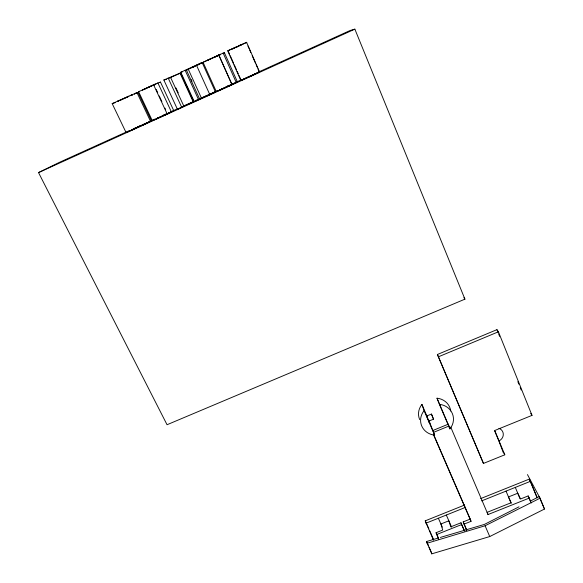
<?xml version="1.0" encoding="UTF-8"?>
<svg xmlns="http://www.w3.org/2000/svg" width="583" height="583" viewBox="0 0 583 583"><rect width="100%" height="100%" fill="white"/><g stroke="black" fill="none" stroke-linecap="round" stroke-linejoin="round"><path stroke-width="0.87" d="M224.433 52.769L237.419 81.963L231.99 84.586L218.742 54.889L224.433 52.769L223.325 53.425M135.744 128.238L126.11 132.603L112.176 103.606L136.976 92.639L150.56 121.388L141.443 125.644M248.198 77.087L259.515 71.877L246.769 42.741L246.296 42.836M162.89 115.893L152.294 120.674L138.608 91.684L155.523 84.156M160.463 82.065L153.526 84.703L167.197 113.969L173.821 110.785L160.463 82.065L159.596 82.553M137.26 92.792L138.062 92.537L151.434 120.856L145.597 123.589L147.222 122.86M152.294 120.674L158.059 117.977M239.307 45.773L242.324 44.301L227.713 50.83L240.888 80.541L246.339 77.969M231.99 84.586L218.742 54.889M220.185 54.751L219.456 55.137M198.584 99.737L215.491 92.07L202.126 62.483L180.788 72.241L194.292 101.682L198.584 99.737L185.117 70.266M194.292 101.682L197.258 100.072M180.023 73.159L180.57 73.028L193.716 101.704L193.243 101.967L180.023 73.159L163.845 79.988L177.458 109.32L186.662 104.925M136.976 92.639L134.491 93.885M184.315 106.004L184.753 105.771L181.277 107.345M177.458 109.32L180.577 107.666M167.197 113.969L167.569 113.78L164.18 115.332M168.99 113.029L161.863 116.396M156.368 118.692L164.69 114.866M143.163 89.6L149.233 86.758M155.632 84.309L156.047 84.098M132.217 94.81L130.403 95.699M126.11 132.603L147.375 122.649M131.241 130.242L146.02 123.465L134.862 128.595M134.003 128.836L135.642 127.998M519.016 506.824L484.342 524.438L440.347 537.439M530.304 501.096L539.18 496.585L544.478 509.046L489.735 536.557L431.748 553.85L426.545 541.52L438.62 537.949M234.177 48.287L233.47 48.68L233.943 48.506M426.996 543.276L485.092 525.757L540.04 498.203L527.462 474.584M192.572 67.234L202.126 62.483M221.351 89.323L220.935 89.527L221.904 89.119M259.078 71.796L350.215 30.462L354.858 29.15L464.928 299.159L167.044 424.73L38.522 172.59L59.4 162.358L128.996 130.796M244.459 43.492L246.798 42.267L238.622 45.787M231.699 49.315L238.717 46.05M153.14 85.482L155.005 84.615M216.847 56.362L218.778 55.465M242.266 44.519L243.891 43.761M158.336 117.89L156.798 118.611L158.911 117.693M236.887 47.019L238.994 46.042M239.817 45.663L241.449 44.906M201.609 63.379L203.248 62.665L216.257 91.487L198.001 99.671M246.82 77.67L247.964 77.138M236.581 46.822L227.713 50.83M180.57 73.028L171.052 77.284L171.548 77.16M222.291 88.886L223.624 88.273M230.693 85.162L232.18 84.477M128.238 96.705L123.312 98.964M185.591 105.45L192.04 102.462M221.729 89.097L216.49 91.546L225.432 87.53M228.9 85.985L232.909 84.047L229.032 85.803M246.325 77.852L241.996 79.878L244.7 78.705M119.719 100.604L121.876 99.62M168.749 78.435L170.848 77.481M201.747 63.358L203.248 62.665M142.762 124.857L146.712 123.02L143.352 124.507M156.608 118.575L161.345 116.513M187.325 104.648L193.716 101.704M223.136 88.397L219.638 89.993L233.193 83.872L227.414 86.452M222.524 88.733L228.274 86.153M229.185 85.818L223.588 88.405M213.793 57.6L216.169 56.522M216.723 56.172L220.126 54.722M150.523 86.524L154.743 84.513M138.885 126.81L142.041 125.185M160.463 116.877L169.617 112.694L168.37 113.24M247.964 77.102L251.82 75.353M249.327 76.73L259.77 71.92L254.363 74.311M212.868 57.921L215.943 56.529M147.805 87.654L151.638 85.92M147.659 87.814L149.736 86.882M133.143 128.916L135.628 127.786M137.282 127.036L140.598 125.534M148.884 121.774L154.684 119.143M162.97 115.383L166.286 113.882M170.425 112.002L177.881 108.62M184.512 105.618L194.452 101.107M196.114 100.356L198.599 99.227M200.253 98.476L206.054 95.845M207.708 95.095L210.193 93.965M211.855 93.214L217.656 90.584M225.934 86.831L229.25 85.322M233.397 83.449L240.852 80.06M227.713 86.284L233.674 83.588M251.557 75.506L259.515 71.877M164.151 115.142L168.924 112.949M211.024 93.856L216.257 91.487M159.589 117.387L160.937 116.775M38.522 172.59L354.858 29.15M244.569 78.843L246.157 78.129M247.156 77.597L251.696 75.55M145.349 88.856L146.974 88.128M240.888 80.541L255.332 73.939L253.474 74.755M211.024 58.847L203.241 62.184L218.968 54.86M170.513 112.235L173.821 110.785M128.916 96.1L117.394 101.325L118.947 100.844M235.117 82.939L237.419 81.963M148.038 122.496L150.56 121.388M150.494 86.102L153.934 84.593L153.526 84.703M142.274 90.219L144.54 89.221M204.997 96.691L215.491 92.07M210.478 58.992L207.716 60.144L219.849 54.758M144.759 89.01L146.158 88.39M150.246 121.366L151.434 120.856M192.594 67.271L195.873 65.857M197.513 65.15L199.969 64.086M194.802 66.447L186.837 69.88L188.404 69.53M134.25 94.067L135.999 93.309M130.184 95.546L132.377 94.701M131.671 95.291L132.399 94.985M437.425 354.486L496.935 329.665L498.414 331.793L532.009 415.38L494.727 430.516L504.791 454.798L483.46 463.427L437.425 354.486L483.46 463.427M438.46 356.789L498.414 331.793M428.192 419.228L429.846 423.404L426.705 415.992L431.464 414.054L433.519 419.17L428.767 421.123L429.394 422.945M432.834 430.509L448.48 424.096M433.482 432.382L449.209 425.947M503.297 452.612L498.844 440.945L500.221 440.18A7.462 6.85 -20 0 0 503.26 433.723A7.462 6.85 -20 0 0 498.939 428.323M433.49 540.244L425.247 520.823L464.717 504.995M480.676 498.596L529.379 479.066L537.358 497.86M425.889 523.228L465.664 507.29M481.645 500.884L530.559 481.281M438.707 539.348L436.062 532.724L442.716 530.071L440.908 523.979L448.852 520.801L450.761 526.857L460.985 522.776L464.469 530.763M466.772 530.566L463.201 521.887L470.219 519.089L433.81 435.005M529.255 498.093L528.162 495.944L520.553 498.982L517.748 493.233L508.485 496.942L511.167 502.728L487.126 512.333L488.022 514.549L529.255 498.093L531.266 502.976M436.58 534.56L461.598 524.576L460.985 522.776M463.981 524.146L471.035 521.333L470.219 519.089M139.41 91.429L138.608 91.684M112.176 103.606L115.354 102.608M163.845 79.988L166.476 79.303M180.788 72.241L182.479 71.847M426.705 415.992L427.419 417.443M463.944 297.651L464.928 299.159M530.741 413.369L532.009 415.38M503.311 451.854L504.791 454.798M156.208 89.454L157.723 92.697M159.239 95.94L161.885 101.617M164.916 108.103L165.674 109.721M157.804 82.75L171.453 112.045M175.979 87.953L178.252 92.872M170.579 77.401L183.893 106.23M168.159 78.013L181.736 107.374M188.243 69.173L201.521 98.287M191.253 79.558L191.996 81.168M186.371 69.982L199.685 99.139M196.427 65.092L209.829 94.643M426.545 541.52L428.367 545.571M429.095 547.197L431.282 552.065M223.078 52.907L236.304 82.633M436.062 532.724L438.19 537.497M425.247 520.823L428.848 528.89M429.569 530.501L433.533 539.377M228.434 51.625L229.527 54.088M230.256 55.728L233.535 63.117M234.264 64.764L236.443 69.69M237.172 71.33L238.265 73.793M238.994 75.433L241.18 80.359M438.365 518.229L442.3 527.127M446.316 515.044L451.621 527.105M247.943 45.984L249.014 48.425M249.721 50.051L250.792 52.492M252.213 55.742L255.42 63.059M256.126 64.684L257.198 67.125M257.905 68.75L259.333 72.001M463.201 521.887L466.677 529.881M461.598 524.576L464.396 530.989M433.373 434.379L471.035 521.333M419.68 419.592A16.258 15.158 -16.3 0 1 421.939 404.42L427.579 417.698M428.556 419.716L434.67 435.137L424.081 410.665L421.939 404.42M485.092 525.757L489.735 536.557M450.725 427.099L488.022 514.549M450.746 411.059A16.258 15.158 -16.3 0 0 437.01 398.196L447.343 422.376M439.414 404.347L449.916 428.899A16.543 15.391 -16.1 0 0 452.328 413.493A16.543 15.391 -16.1 0 0 439.414 404.347L437.01 398.196M433.519 419.17L431.435 414.047M506.044 491.105L511.16 503.333M515.314 487.388L520.072 498.837M494.668 430.881L498.494 440.107M528.162 495.944L530.166 500.804M540.04 498.203L544.478 509.046M529.379 479.066L536.826 497.219M496.935 329.665L497.94 332.179M498.618 333.855L499.631 336.369M517.842 381.661L518.855 384.175M520.204 387.535L521.217 390.049M447.664 423.192L449.916 428.899M431.435 552.655L431.748 553.85M434.67 435.137A16.543 15.391 -16.1 0 1 424.081 410.665"/></g></svg>
